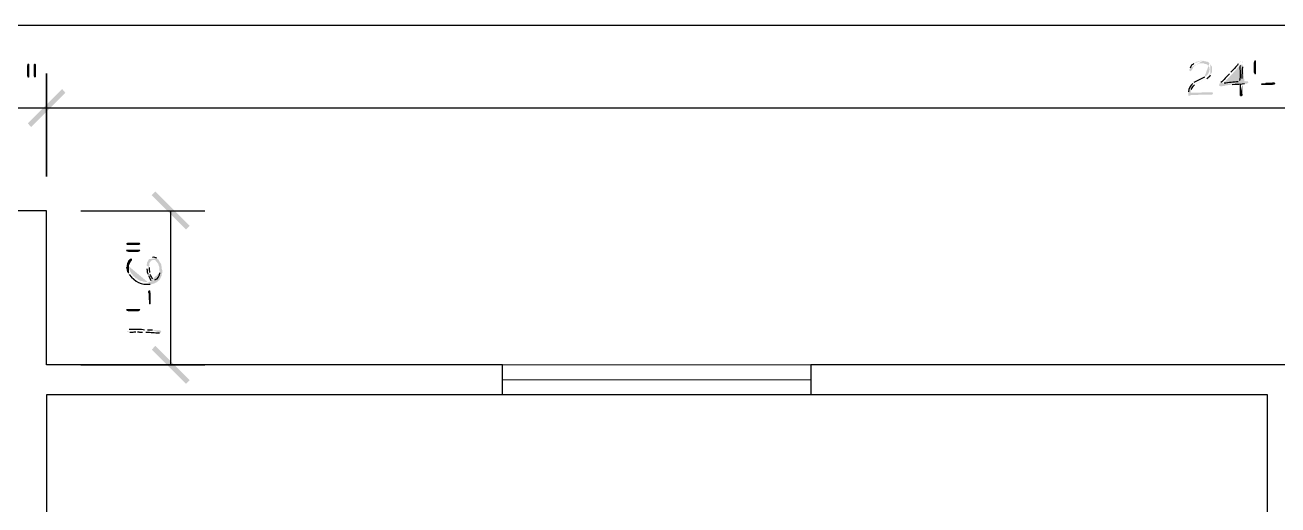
# Model space of a CAD drawing. Header units: inches. Extents: x -167 to 6071, y -6287 to -2731.
# Drawn here: x 1094.4 to 1240.6, y -5593.9 to -5538 of the extents above; entities that cross this region are included whole.
import ezdxf

# ---------------------------------------------------------------- set-up
doc = ezdxf.new("R2010")
doc.units = ezdxf.units.IN
doc.header["$LTSCALE"] = 96
doc.header["$MEASUREMENT"] = 0
doc.layers.add('Doors', color=5, linetype='Continuous', lineweight=9)
doc.layers.add('PDF_Geometry', color=7, linetype='Continuous', true_color=0x4a4a4a)
doc.layers.add('PDF_Solid Fills', color=7, linetype='Continuous')

msp = doc.modelspace()

# ---------------------------------------------------------------- hatches: boundary and pattern name
at = {"layer": 'PDF_Solid Fills', "true_color": 0x4a4a4a, "transparency": 33554559}
for points in [[(1094.78, -5542.44), (1094.68, -5542.5), (1094.68, -5542.55), (1094.62, -5542.71), (1094.62, -5543.88), (1094.68, -5543.94), (1094.68, -5544.04), (1094.78, -5544.1), (1094.89, -5544.04), (1094.89, -5542.5)], [(1095.53, -5542.44), (1095.48, -5542.5), (1095.42, -5542.55), (1095.42, -5543.94), (1095.48, -5544.04), (1095.53, -5544.1), (1095.64, -5544.04), (1095.69, -5543.99), (1095.69, -5542.6), (1095.64, -5542.5)], [(1238.09, -5542.34), (1238.09, -5543.67), (1237.98, -5543.72), (1237.88, -5543.67), (1237.88, -5543.56), (1237.82, -5543.51), (1237.82, -5542.34), (1237.88, -5542.18), (1237.88, -5542.12), (1237.98, -5542.07), (1238.09, -5542.12)], [(1240.17, -5544.63), (1240.06, -5544.63), (1239.96, -5544.68), (1239.26, -5544.68), (1239.16, -5544.74), (1238.73, -5544.74), (1238.68, -5544.84), (1238.73, -5544.95), (1240.01, -5544.95), (1240.06, -5544.9), (1240.22, -5544.9), (1240.33, -5544.84), (1240.33, -5544.79), (1240.28, -5544.68)], [(1232.92, -5545.8), (1230.46, -5545.86), (1230.2, -5545.86), (1230.2, -5546.18), (1230.41, -5546.18), (1230.46, -5546.12), (1232.86, -5546.07), (1232.92, -5546.07), (1233.02, -5546.02), (1233.08, -5545.96), (1233.02, -5545.86), (1233.02, -5545.8)], [(1106.2, -5563.51), (1106.3, -5563.62), (1107.69, -5563.62), (1107.8, -5563.56), (1107.85, -5563.51), (1107.8, -5563.4), (1107.74, -5563.35), (1106.36, -5563.35), (1106.25, -5563.4)], [(1106.2, -5564.26), (1106.25, -5564.36), (1106.3, -5564.36), (1106.46, -5564.42), (1107.64, -5564.42), (1107.69, -5564.36), (1107.8, -5564.36), (1107.85, -5564.26), (1107.8, -5564.15), (1106.25, -5564.15)], [(1108.76, -5569.06), (1108.76, -5569.16), (1108.81, -5569.27), (1108.81, -5569.96), (1108.86, -5570.07), (1108.86, -5570.5), (1108.97, -5570.55), (1109.08, -5570.5), (1109.08, -5569.22), (1109.02, -5569.16), (1109.02, -5569), (1108.97, -5568.9), (1108.92, -5568.9), (1108.81, -5568.95)], [(1106.46, -5571.08), (1107.8, -5571.08), (1107.85, -5571.19), (1107.8, -5571.3), (1107.69, -5571.3), (1107.64, -5571.35), (1106.46, -5571.35), (1106.3, -5571.3), (1106.25, -5571.3), (1106.2, -5571.19), (1106.25, -5571.08)]]:
    msp.add_hatch(color=251, dxfattribs=at).paths.add_polyline_path(points)
h = msp.add_hatch(color=251, dxfattribs=at)
h.paths.add_polyline_path([(1232.65, -5542.44), (1231.8, -5542.44), (1232.01, -5542.44), (1232.12, -5542.5), (1232.22, -5542.5), (1232.33, -5542.55), (1232.44, -5542.6), (1232.44, -5542.66), (1232.54, -5542.71), (1232.65, -5542.92), (1232.65, -5543.03), (1232.7, -5543.14), (1232.65, -5543.24), (1232.65, -5543.35), (1232.54, -5543.56), (1232.54, -5543.62), (1232.44, -5543.72), (1232.38, -5543.78), (1232.28, -5543.88), (1232.17, -5543.94), (1232.17, -5543.99), (1232.06, -5544.04)], flags=0)
h.paths.add_polyline_path([(1230.84, -5544.68), (1230.78, -5544.68), (1230.73, -5544.79)], flags=0)
h.paths.add_polyline_path([(1230.2, -5545.75), (1230.2, -5545.86), (1230.46, -5545.86), (1230.46, -5545.75), (1230.52, -5545.59), (1230.52, -5545.48)], flags=0)
h.paths.add_polyline_path([(1230.89, -5544.95), (1231.1, -5544.84), (1231.21, -5544.74), (1231.32, -5544.74), (1231.42, -5544.68), (1231.53, -5544.63), (1231.58, -5544.58), (1231.74, -5544.52), (1231.85, -5544.47), (1232.01, -5544.36), (1232.12, -5544.31), (1232.22, -5544.26), (1232.33, -5544.2)], flags=0)
h.paths.add_polyline_path([(1232.76, -5543.78), (1232.81, -5543.67), (1232.86, -5543.62), (1232.92, -5543.51), (1232.97, -5543.4), (1232.97, -5542.92), (1232.92, -5542.76), (1232.86, -5542.71), (1232.76, -5542.5)], flags=0)
h = msp.add_hatch(color=251, dxfattribs=at)
h.paths.add_polyline_path([(1231.8, -5542.12), (1231.64, -5542.12), (1231.48, -5542.18), (1231.37, -5542.18), (1231.26, -5542.23), (1231.16, -5542.23), (1231.1, -5542.28), (1230.89, -5542.39), (1230.84, -5542.44)], flags=0)
h.paths.add_polyline_path([(1230.41, -5542.98), (1230.36, -5543.08), (1230.3, -5543.19), (1230.36, -5543.3), (1230.46, -5543.35), (1230.52, -5543.3), (1230.62, -5543.19), (1230.62, -5543.14), (1230.68, -5543.03), (1230.73, -5542.98), (1230.73, -5542.92), (1230.78, -5542.87), (1230.89, -5542.76), (1231, -5542.71), (1231.05, -5542.6), (1231.16, -5542.55), (1231.21, -5542.55), (1231.32, -5542.5), (1231.42, -5542.44), (1232.65, -5542.44), (1232.6, -5542.34), (1232.49, -5542.28), (1232.38, -5542.23), (1232.28, -5542.23), (1232.17, -5542.18), (1232.06, -5542.18), (1231.9, -5542.12)], flags=0)
h = msp.add_hatch(color=251, dxfattribs=at)
h.paths.add_polyline_path([(1236.38, -5542.12), (1236.28, -5542.18), (1236.22, -5542.28), (1236.17, -5542.28), (1236.12, -5542.39), (1236.01, -5542.5)], flags=0)
h.paths.add_polyline_path([(1235.16, -5543.46), (1235.1, -5543.56), (1235, -5543.67)], flags=0)
h.paths.add_polyline_path([(1233.98, -5544.68), (1233.93, -5544.74), (1233.82, -5544.79), (1233.82, -5544.84), (1233.77, -5544.95), (1233.82, -5545.06), (1233.98, -5545.11), (1234.14, -5545.11), (1234.2, -5545.06), (1234.41, -5545.06), (1234.52, -5545), (1234.73, -5545), (1234.84, -5544.95), (1235.21, -5544.95), (1235.32, -5544.9)], flags=0)
h.paths.add_polyline_path([(1236.76, -5544.79), (1237.02, -5544.79), (1234.25, -5544.79), (1234.25, -5544.74), (1234.36, -5544.68), (1234.41, -5544.58), (1234.52, -5544.52), (1234.62, -5544.42), (1234.68, -5544.31), (1234.78, -5544.26), (1234.84, -5544.15), (1234.94, -5544.1), (1235, -5543.99), (1235.1, -5543.88), (1235.16, -5543.83), (1235.26, -5543.72), (1235.37, -5543.62), (1235.42, -5543.51), (1235.53, -5543.46), (1235.58, -5543.35), (1235.69, -5543.24), (1235.74, -5543.19), (1235.85, -5543.08), (1235.9, -5542.98), (1236.01, -5542.87), (1236.06, -5542.82), (1236.17, -5542.71), (1236.22, -5542.6), (1236.54, -5542.6), (1236.54, -5542.18), (1236.49, -5542.18)], flags=0)
h = msp.add_hatch(color=251, dxfattribs=at)
h.paths.add_polyline_path([(1236.54, -5542.6), (1236.22, -5542.6), (1236.22, -5542.66)], flags=0)
h.paths.add_polyline_path([(1236.17, -5544.42), (1236.17, -5544.58), (1236.01, -5544.58)], flags=0)
h.paths.add_polyline_path([(1234.36, -5544.74), (1234.25, -5544.79), (1237.02, -5544.79), (1237.13, -5544.74), (1237.18, -5544.68), (1237.18, -5544.63), (1237.13, -5544.52), (1236.49, -5544.52), (1236.49, -5544.2)], flags=0)
h.paths.add_polyline_path([(1236.54, -5542.82), (1236.54, -5542.71)], flags=0)
h = msp.add_hatch(color=251, dxfattribs=at)
h.paths.add_polyline_path([(1236.49, -5544.84), (1236.22, -5544.84), (1236.22, -5544.9)], flags=0)
h.paths.add_polyline_path([(1236.22, -5546.18), (1236.28, -5546.28), (1236.38, -5546.28), (1236.49, -5546.23), (1236.54, -5546.07), (1236.49, -5545.96), (1236.49, -5544.95)], flags=0)
h = msp.add_hatch(color=251, dxfattribs=at)
h.paths.add_polyline_path([(1106.25, -5566.12), (1106.25, -5566.18)], flags=0)
h.paths.add_polyline_path([(1106.46, -5566.87), (1106.52, -5566.98), (1106.52, -5566.02), (1106.62, -5565.8), (1106.68, -5565.7), (1106.73, -5565.59), (1106.84, -5565.48), (1106.84, -5565.43), (1106.89, -5565.38), (1106.89, -5565.22), (1106.68, -5565.22), (1106.41, -5565.48), (1106.41, -5565.54), (1106.3, -5565.75), (1106.3, -5565.86), (1106.25, -5565.96)], flags=0)
h = msp.add_hatch(color=251, dxfattribs=at)
h.paths.add_polyline_path([(1106.52, -5566.98), (1106.57, -5567.08)], flags=0)
h.paths.add_polyline_path([(1109.02, -5568.2), (1109.13, -5568.2), (1109.13, -5567.88), (1108.97, -5567.88), (1108.86, -5567.94), (1108.38, -5567.94), (1108.28, -5567.88), (1108.17, -5567.88), (1108.06, -5567.83), (1107.9, -5567.83), (1107.69, -5567.72), (1107.58, -5567.67), (1107.48, -5567.56), (1107.37, -5567.51), (1107.26, -5567.46), (1107.21, -5567.35), (1107.1, -5567.3), (1107, -5567.19), (1106.94, -5567.08), (1106.84, -5566.98), (1106.78, -5566.92), (1106.73, -5566.82), (1106.68, -5566.71), (1106.62, -5566.55), (1106.57, -5566.44), (1106.57, -5566.34), (1106.52, -5566.23), (1106.52, -5566.12)], flags=0)
h = msp.add_hatch(color=251, dxfattribs=at)
h.paths.add_polyline_path([(1108.6, -5566.18), (1108.6, -5566.39)], flags=0)
h.paths.add_polyline_path([(1108.76, -5567.03), (1108.76, -5567.08), (1108.81, -5567.19)], flags=0)
h.paths.add_polyline_path([(1109.08, -5567.78), (1109.13, -5567.88), (1109.13, -5568.2), (1109.29, -5568.15), (1109.4, -5568.15), (1109.61, -5568.04), (1109.72, -5567.99), (1109.77, -5567.94), (1109.88, -5567.88), (1109.93, -5567.83), (1109.98, -5567.78), (1110.09, -5567.72), (1110.14, -5567.62), (1110.14, -5566.71), (1110.09, -5566.87)], flags=0)
h.paths.add_polyline_path([(1109.5, -5567.72), (1109.4, -5567.78), (1109.34, -5567.72), (1109.29, -5567.62)], flags=0)
h.paths.add_polyline_path([(1109.02, -5567.08), (1109.02, -5566.98), (1108.97, -5566.82)], flags=0)
h.paths.add_polyline_path([(1108.92, -5566.23), (1108.86, -5566.12), (1108.86, -5565.27), (1108.81, -5565.38), (1108.76, -5565.48), (1108.7, -5565.54), (1108.65, -5565.64), (1108.65, -5565.8), (1108.6, -5565.91), (1108.6, -5566.02)], flags=0)
h = msp.add_hatch(color=251, dxfattribs=at)
h.paths.add_polyline_path([(1108.86, -5565.27), (1108.86, -5566.12), (1108.92, -5566.02), (1108.92, -5565.75), (1108.97, -5565.64), (1109.02, -5565.59), (1109.08, -5565.48), (1109.18, -5565.43), (1109.29, -5565.38), (1109.56, -5565.38), (1109.66, -5565.43), (1109.72, -5565.54), (1109.82, -5565.64), (1109.88, -5565.75), (1109.93, -5565.8), (1109.98, -5565.91), (1109.98, -5566.02), (1110.09, -5566.23), (1110.09, -5566.6), (1110.14, -5566.71), (1110.14, -5567.62), (1110.2, -5567.51), (1110.3, -5567.3), (1110.36, -5567.19), (1110.36, -5566.98), (1110.41, -5566.87), (1110.41, -5566.55), (1110.36, -5566.39), (1110.36, -5566.18), (1110.3, -5566.02), (1110.3, -5565.91), (1110.25, -5565.8), (1110.2, -5565.7), (1110.14, -5565.64), (1110.09, -5565.54), (1109.98, -5565.32), (1109.88, -5565.27), (1109.77, -5565.16)], flags=0)
h.paths.add_polyline_path([(1109.29, -5565.06), (1109.18, -5565.11), (1109.08, -5565.11), (1108.97, -5565.16)], flags=0)
h = msp.add_hatch(color=251, dxfattribs=at)
h.paths.add_polyline_path([(1106.3, -5573.64), (1106.36, -5573.75), (1106.52, -5573.8), (1106.62, -5573.8)], flags=0)
h.paths.add_polyline_path([(1107.32, -5573.75), (1107.53, -5573.75)], flags=0)
h.paths.add_polyline_path([(1108.12, -5573.8), (1108.49, -5573.8)], flags=0)
h.paths.add_polyline_path([(1110.09, -5573.86), (1110.25, -5573.86), (1110.3, -5573.75), (1110.25, -5573.64), (1110.2, -5573.59), (1109.66, -5573.59), (1109.56, -5573.54), (1109.29, -5573.54)], flags=0)
h.paths.add_polyline_path([(1108.7, -5573.54), (1108.33, -5573.54)], flags=0)
h.paths.add_polyline_path([(1106.57, -5573.48), (1106.46, -5573.48), (1106.36, -5573.54)], flags=0)

# ---------------------------------------------------------------- linework, layer by layer
at = {"layer": 'Doors', "transparency": 33554687}
for points in [[(1186.14, -5577.59), (1150.14, -5577.59)], [(1186.14, -5579.35), (1150.14, -5579.35)]]:
    msp.add_lwpolyline(points, dxfattribs=at)
at = {"layer": 'PDF_Geometry'}
for points in [[(-112.1, -5537.96), (1695.9, -5537.96)], [(793.4, -5547.62), (1086.94, -5547.62), (1096.92, -5547.62), (1390.41, -5547.62), (1386.41, -5547.62)], [(1100.92, -5559.62), (1115.37, -5559.62)], [(1111.37, -5559.62), (1111.37, -5577.59)], [(1100.92, -5577.59), (1115.37, -5577.59)]]:
    msp.add_lwpolyline(points, dxfattribs=at)
msp.add_lwpolyline([(1096.92, -5543.62), (1096.92, -5555.62)], close=True, dxfattribs=at)
at = {"layer": 'PDF_Geometry', "color": 7}
for points in [[(1150.14, -5581.11), (1150.14, -5577.59), (1096.92, -5577.59), (1096.92, -5559.62), (1086.94, -5559.62), (1086.94, -5577.59), (1052.92, -5577.59), (1052.92, -5581.11)], [(1276.92, -5581.11), (1276.92, -5577.59), (1186.14, -5577.59), (1186.14, -5581.11)], [(1235.42, -5714.6), (1239.42, -5714.6), (1239.42, -5581.11), (1096.92, -5581.11), (1096.92, -5714.6), (1136.44, -5714.6), (1136.44, -5730.6), (1140.44, -5730.6), (1140.44, -5734.07), (1136.44, -5734.07), (1136.44, -5738.07), (1132.92, -5738.07), (1132.92, -5734.07), (1098.94, -5734.07), (1098.94, -5778.07), (1132.92, -5778.07), (1132.92, -5774.07), (1136.44, -5774.07), (1136.44, -5785.59)]]:
    msp.add_lwpolyline(points, dxfattribs=at)
at = {"layer": 'PDF_Geometry'}
for points in [[(1230.84, -5542.44), (1230.65, -5542.64), (1230.47, -5542.63), (1230.41, -5542.98)], [(1236.01, -5542.5), (1235.76, -5542.84), (1235.47, -5543.15), (1235.16, -5543.46)], [(1236.22, -5542.66), (1236.19, -5543.11), (1236.28, -5544.03), (1236.17, -5544.42)], [(1236.49, -5544.2), (1236.48, -5543.65), (1236.49, -5543.36), (1236.54, -5542.82)], [(1232.06, -5544.04), (1231.67, -5544.27), (1231.21, -5544.42), (1230.84, -5544.68)], [(1232.33, -5544.2), (1232.48, -5544.08), (1232.68, -5543.98), (1232.76, -5543.78)], [(1235, -5543.67), (1234.71, -5543.86), (1234.3, -5544.47), (1233.98, -5544.68)], [(1230.73, -5544.79), (1230.41, -5544.94), (1230.2, -5545.42), (1230.2, -5545.75)], [(1230.52, -5545.48), (1230.65, -5545.15), (1230.79, -5545.12), (1230.89, -5544.95)], [(1236.01, -5544.58), (1235.45, -5544.59), (1234.91, -5544.71), (1234.36, -5544.74)], [(1235.32, -5544.9), (1235.68, -5544.86), (1236.51, -5544.86), (1236.76, -5544.79)], [(1236.22, -5544.9), (1236.22, -5545.32), (1236.22, -5545.75), (1236.22, -5546.18)], [(1106.25, -5566.18), (1106.28, -5566.41), (1106.33, -5566.66), (1106.46, -5566.87)], [(1108.97, -5566.82), (1108.95, -5566.53), (1108.89, -5566.69), (1108.92, -5566.23)], [(1109.77, -5565.16), (1109.65, -5565.07), (1109.45, -5565.05), (1109.29, -5565.06)], [(1106.57, -5567.08), (1107.22, -5567.93), (1107.96, -5568.27), (1109.02, -5568.2)], [(1108.6, -5566.39), (1108.74, -5566.77), (1108.54, -5566.53), (1108.76, -5567.03)], [(1108.81, -5567.19), (1108.94, -5567.41), (1108.98, -5567.56), (1109.08, -5567.78)], [(1109.29, -5567.62), (1109.2, -5567.44), (1109.11, -5567.26), (1109.02, -5567.08)], [(1110.09, -5566.87), (1110.11, -5567.24), (1109.86, -5567.61), (1109.5, -5567.72)], [(1108.33, -5573.54), (1108.01, -5573.42), (1106.98, -5573.51), (1106.57, -5573.48)], [(1109.29, -5573.54), (1109.09, -5573.54), (1108.9, -5573.54), (1108.7, -5573.54)], [(1106.62, -5573.8), (1107.19, -5573.84), (1106.92, -5573.72), (1107.32, -5573.75)], [(1107.53, -5573.75), (1107.87, -5573.73), (1107.6, -5573.83), (1108.12, -5573.8)], [(1108.49, -5573.8), (1109.11, -5573.77), (1109.46, -5573.89), (1110.09, -5573.86)]]:
    msp.add_open_spline(points, degree=3, dxfattribs=at)
at = {"layer": 'PDF_Solid Fills', "color": 251, "true_color": 0x4a4a4a, "transparency": 33554559}
for points in [[(1094.73, -5549.43), (1095.1, -5549.86), (1098.73, -5545.43)], [(1098.73, -5545.43), (1095.1, -5549.86), (1094.73, -5549.43)], [(1095.1, -5549.86), (1098.73, -5545.43), (1099.1, -5545.86)], [(1099.1, -5545.86), (1098.73, -5545.43), (1095.1, -5549.86)], [(1113.61, -5561.38), (1109.18, -5557.8), (1109.61, -5557.38)], [(1113.18, -5561.8), (1113.61, -5561.38), (1109.18, -5557.8)], [(1109.61, -5575.4), (1109.18, -5575.83), (1113.61, -5579.4)], [(1109.18, -5575.83), (1113.61, -5579.4), (1113.18, -5579.83)]]:
    msp.add_solid(points, dxfattribs=at)

doc.saveas('drawing.dxf')
